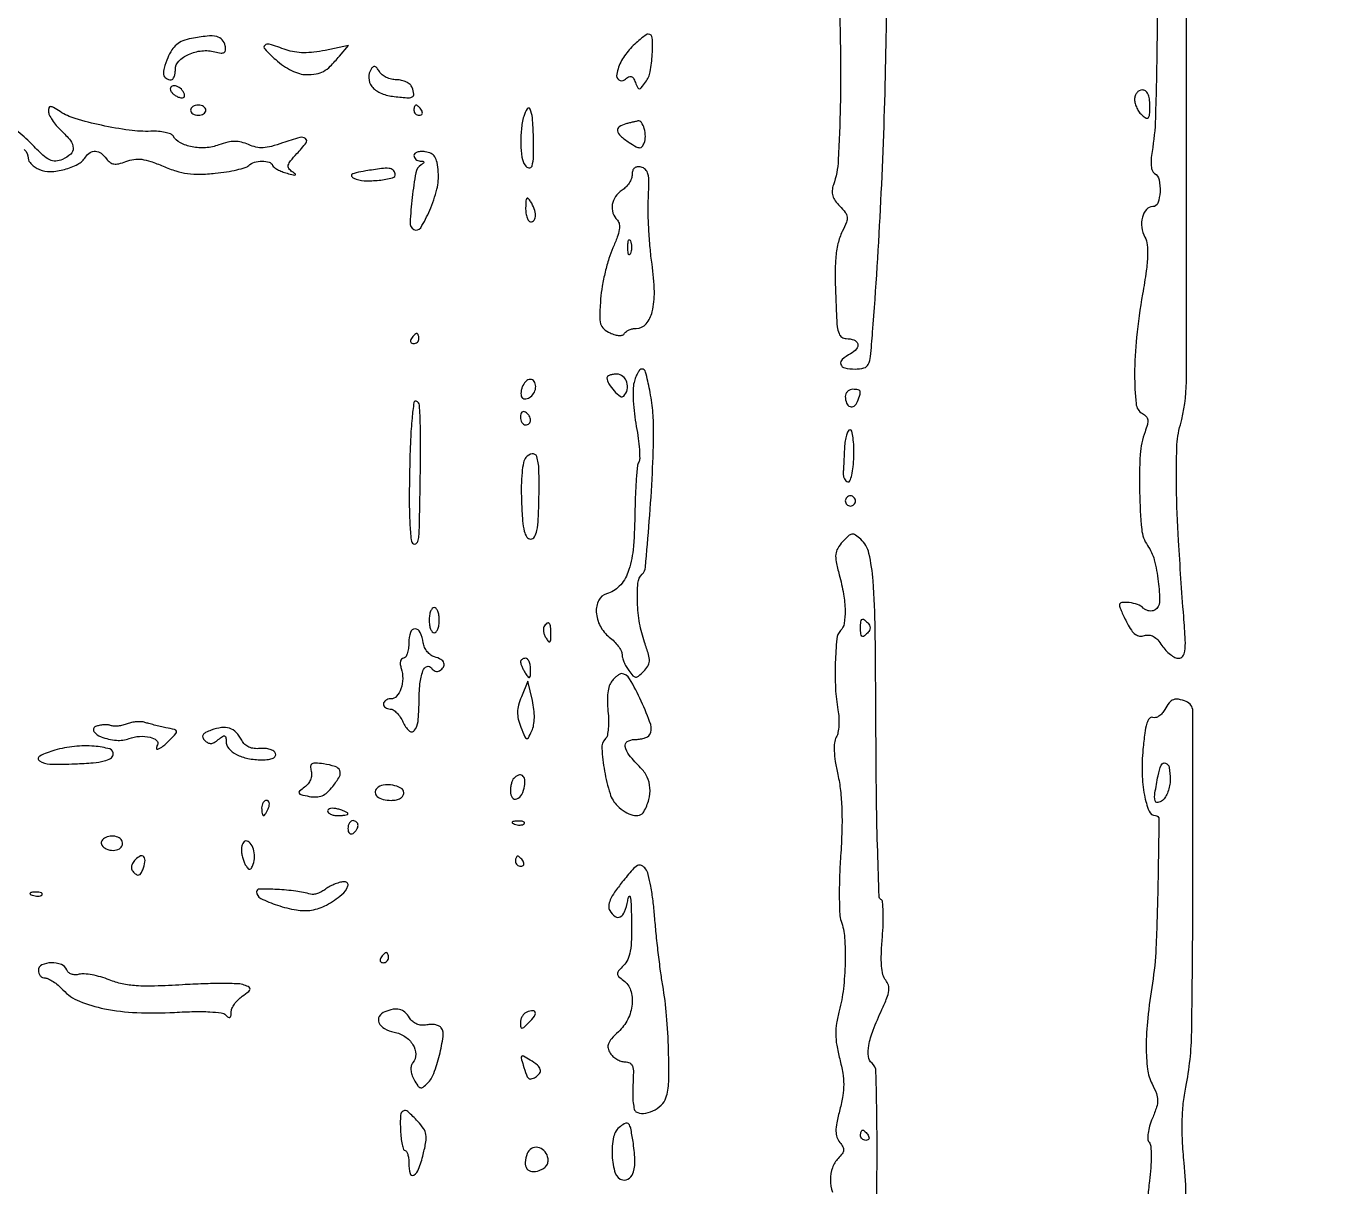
# Model space of a CAD drawing. Extents: x 0 to 5034, y 0 to 2560.
# Drawn here: x 297.5 to 552.5, y 1831 to 2059.6 of the extents above; entities that cross this region are included whole.
import ezdxf

# ---------------------------------------------------------------- set-up
doc = ezdxf.new("R2010")
doc.units = 0

msp = doc.modelspace()

# ---------------------------------------------------------------- linework, layer by layer
for points in [[(1321.157236, 2312.214958, -0.000002), (1342.798547, 2311.977339, -0.000002), (1365, 2311.733402, -0.001584)], [(520.581969, 2072.330907, -0.000855), (520.403767, 2056.124348, -0.004181), (520.094441, 2041.443145, -0.035315), (519.434553, 2034.868112, 0.025625), (519.249771, 2033.327735, 0.044217), (519.275863, 2032.037988, 0.056189), (519.492386, 2031.073635, 0.172712), (519.904383, 2030.559095, -0.204336), (520.811318, 2029.272732, -0.065672), (521.001554, 2026.894547, -0.071501), (520.572767, 2024.713164, -0.318659), (519.567388, 2024, 0.216238), (518.331349, 2023.439223, 0.117019), (517.535719, 2021.933027, 0.093476), (517.400991, 2019.912803, 0.093162), (518.010877, 2017.979677, -0.094728), (518.473946, 2016.495868, -0.038328), (518.552665, 2014.368858, -0.025036), (518.279708, 2011.333588, -0.007592), (517.566276, 2006.765688, 0.016361), (516.388282, 1998.245991, 0.025954), (515.999784, 1990.892028, 0.0246), (516.276126, 1985.176001, 0.245537), (517.545503, 1983.234473, -0.081706), (518.261856, 1982.663135, -0.150379), (518.573884, 1981.993355, -0.100604), (518.51554, 1981.069711, -0.024931), (518.045503, 1979.619683, 0.077247), (517.104132, 1975.184181, 0.019319), (516.983015, 1967.759314, 0.016504), (517.390258, 1960.406088, 0.131419), (518.545164, 1957.238983, -0.088581), (519.865996, 1954.391437, -0.035239), (520.67028, 1950.144471, -0.030286), (520.899721, 1946.063285, -0.258761), (520.036145, 1944.522339, -0.100142), (519.489836, 1944.320469, -0.077676), (518.854388, 1944.320916, -0.075087), (518.229141, 1944.518198, -0.082654), (517.712868, 1944.887132, 0.11358), (516.596939, 1945.585533, 0.053571), (514.931134, 1945.968511, 0.060034), (513.457741, 1945.967062, 0.379228), (513, 1945.45034, 0.096549), (513.067888, 1945.102044, 0.006762), (513.455898, 1944.180533, 0.00938), (513.95753, 1943.089088, 0.00692), (514.551994, 1941.899455, 0.03102), (515.378156, 1940.518923, 0.086604), (516.164297, 1939.71476, 0.125309), (516.990622, 1939.389846, 0.108585), (517.920231, 1939.474682, -0.102731), (518.82753, 1939.568088, -0.102734), (519.696998, 1939.292537, -0.080379), (520.545017, 1938.617832, -0.03959), (521.39129, 1937.525568, 0.041072), (522.144557, 1936.559267, 0.042596), (523.037193, 1935.741886, 0.046408), (523.93032, 1935.177541, 0.118241), (524.67058, 1935, 0.231549), (525.484891, 1935.39847, 0.135883), (525.906771, 1936.423269, 0.04385), (525.976413, 1938.547574, 0.005222), (525.668834, 1943.25, -0.003984), (524.654382, 1958.191209, -0.010637), (524.24282, 1968.861535, -0.013514), (524.317579, 1976.531423, -0.059257), (525.016488, 1981, 0.067816), (526.197367, 1989.496476, 0.000874), (526.247479, 2043.552924, 0.000905), (526.105531, 2097.493906, 0.065233)], [(457.499831, 2071.925065, -0.007014), (458.001227, 2057.15736, -0.009805), (458.005214, 2043.949095, -0.008686), (457.609416, 2033.163094, -0.069768), (456.657419, 2028.301152, 0.06441), (456.423285, 2027.169552, 0.0909), (456.531892, 2026.147997, 0.081775), (457.012235, 2025.154641, 0.042978), (457.897712, 2024.102288, -0.031376), (459.002277, 2022.849659, -0.14049), (459.362213, 2021.95054, -0.120997), (459.21847, 2020.924538, -0.020683), (458.406519, 2019.113067, 0.059019), (457.548029, 2016.722995, 0.038939), (457.11384, 2013.832491, 0.023267), (457.011042, 2009.676979, 0.005519), (457.238539, 2002.75, 0.015012), (457.418044, 2000.325031, 0.070441), (457.755755, 1998.971779, 0.145186), (458.319387, 1998.26554, 0.153405), (459.164506, 1998, -0.08534), (460.706564, 1997.734871, -0.241716), (461.433476, 1996.963798, -0.254546), (461.212196, 1995.959715, -0.091247), (460.028008, 1995.01499, 0.05437), (458.397869, 1993.899679, 0.295191), (458.107953, 1992.921208, 0.277392), (458.885523, 1992.206073, 0.050648), (460.91468, 1992, 0.062101), (462.675658, 1992.219563, 0.222677), (463.530049, 1992.91941, 0.087206), (463.966254, 1994.481371, 0.005507), (464.383821, 1999.25, 0.006817), (466.00747, 2025.113255, 0.006598), (466.946845, 2051.292995, 0.002066), (467.401575, 2075.821061, 0.176151)], [(297.192301, 2035.262413, -0.221703), (298, 2033.53037, 0.142355), (298.156948, 2032.990282, 0.054972), (298.649385, 2032.375633, 0.048653), (299.364864, 2031.787187, 0.042864), (300.210673, 2031.319199, 0.115154), (302.370591, 2030.902905, 0.055665), (305.170373, 2031.326374, 0.055955), (307.770025, 2032.34403, 0.129909), (309.29969, 2033.75, -0.104718), (310.199142, 2034.663202, -0.166301), (311.250791, 2034.937029, -0.144313), (312.361272, 2034.517126, -0.072946), (313.419482, 2033.441002, 0.0716), (314.122969, 2032.721763, 0.129885), (314.877351, 2032.407084, 0.096823), (315.844211, 2032.461458, 0.028532), (317.266389, 2032.911181, -0.055706), (318.839308, 2033.316208, -0.067416), (320.362061, 2033.325498, -0.051012), (322.140591, 2032.908196, -0.018142), (324.579139, 2031.966077, 0.026527), (327.122987, 2031.031971, 0.041142), (329.405801, 2030.529542, 0.038817), (331.834394, 2030.391433, 0.020631), (334.842475, 2030.578307, 0.013214), (337.078421, 2030.870008, 0.016918), (339.117164, 2031.262072, 0.01488), (340.777815, 2031.692443, 0.121774), (341.45, 2032.082408, -0.119019), (342.56548, 2032.737672, -0.071031), (344.094665, 2032.972503, -0.077487), (345.482842, 2032.771053, -0.230267), (346.166667, 2032.132185, 0.142517), (346.455596, 2031.752003, 0.033269), (347.136458, 2031.314343, 0.03168), (348.018526, 2030.897524, 0.026495), (349, 2030.566678, 0.006683), (350.232552, 2030.240394, 0.136686), (350.613892, 2030.250414, 0.596343), (350.646384, 2030.412882, 0.022661), (350.026205, 2030.881823, -0.08855), (349.371926, 2031.527453, -0.220566), (349.253619, 2032.173079, -0.109949), (349.677739, 2033.003964, -0.015802), (350.946815, 2034.443387, 0.025633), (352.756928, 2036.57968, 0.417461), (352.638852, 2037.422086, 0.234762), (351.503261, 2037.628062, 0.014362), (348.127639, 2036.545034, -0.019949), (345.919082, 2035.863558, -0.052692), (344.286215, 2035.609901, -0.06697), (342.878777, 2035.729701, -0.052265), (341.422247, 2036.21738, 0.045379), (340.030632, 2036.704689, 0.063991), (338.727092, 2036.859658, 0.056771), (337.314011, 2036.685112, 0.027671), (335.571221, 2036.161914, -0.068578), (332.963628, 2035.606031, -0.066699), (330.277117, 2035.767702, -0.07366), (327.986341, 2036.578963, -0.133232), (326.543861, 2037.929031, 0.167175), (326.056711, 2038.327776, 0.03638), (324.998592, 2038.634246, 0.034112), (323.659692, 2038.824288, 0.026961), (322.196722, 2038.851928, -0.042476), (317.929303, 2039.064979, -0.019619), (312.451457, 2040.027959, -0.018432), (307.263094, 2041.353376, -0.073399), (304.290113, 2042.72948, 0.011522), (302.990895, 2043.538597, 0.127643), (302.407782, 2043.706298, 0.339008), (302.101264, 2043.48395, 0.072508), (302, 2042.789324, 0.114323), (302.164625, 2042.078731, 0.031982), (302.734375, 2041.081923, 0.030486), (303.543173, 2040.004984, 0.027883), (304.5, 2039, -0.036092), (306.322451, 2037.021851, -0.157503), (306.875852, 2035.551002, -0.225065), (306.376523, 2034.354427, -0.078414), (304.770016, 2033.310582, -0.088726), (303.422302, 2032.976899, -0.133263), (302.241602, 2033.215309, -0.072523), (300.866704, 2034.174205, -0.0129), (298.630393, 2036.384687, 0.037962), (295.648539, 2039.050515, 0.042425)], [(464.798195, 1804.5, 0.001163), (465.203151, 1830.079239, 0.006031), (465.223516, 1844.212313, 0.004261), (465.044021, 1853.587544, 0.215864), (464.259666, 1855.19946, -0.195659), (463.548461, 1856.527596, -0.071972), (463.631878, 1858.693343, -0.046255), (464.484252, 1861.718531, -0.01737), (466.208133, 1865.775295, 0.014807), (467.193056, 1868.060482, 0.062109), (467.567141, 1869.505765, 0.105954), (467.478863, 1870.581135, 0.100258), (466.958487, 1871.55002, -0.115233), (466.423622, 1872.620761, -0.03895), (466.151122, 1874.353866, -0.028681), (466.101353, 1876.752128, -0.011761), (466.297016, 1880.002802, 0.012109), (466.457833, 1882.705894, 0.018142), (466.455294, 1885.070233, 0.013331), (466.332943, 1886.978946, 0.235871), (466.017233, 1887.489349, -0.250751), (465.664412, 1888.097288, -0.000858), (465.376049, 1896.895419, -0.004258), (465.149715, 1906.938099, -0.002622), (465.045968, 1918.761272, 0.00185), (464.888179, 1940.581688, 0.01615), (464.469606, 1950.25857, 0.036074), (463.663549, 1955.678378, 0.155094), (462.041858, 1958.462119, 0.035054), (460.99776, 1959.281664, 0.185592), (460.302308, 1959.443324, 0.153402), (459.599967, 1959.110063, 0.021944), (458.466867, 1957.963388, 0.048825), (457.50324, 1956.663696, 0.110249), (457.1189, 1955.507044, 0.07592), (457.193179, 1954.033103, 0.014861), (457.804553, 1951.440941, -0.022498), (458.634161, 1947.66644, -0.037082), (458.951148, 1944.416699, -0.044569), (458.783892, 1941.885165, -0.157746), (458.058547, 1940.45, 0.174787), (457.318621, 1938.856865, 0.013869), (457.030328, 1934.135654, 0.019825), (457.062697, 1929.073741, 0.033014), (457.539253, 1924.838288, -0.030347), (457.719632, 1923.308578, -0.028773), (457.71833, 1921.740611, -0.030007), (457.553626, 1920.355538, -0.083153), (457.223551, 1919.43498, 0.099034), (456.867673, 1918.334542, 0.038857), (456.807318, 1916.733598, 0.030447), (457.016194, 1914.669859, 0.015278), (457.517197, 1912.096691, -0.028167), (458.045498, 1908.953702, -0.018913), (458.309008, 1905.319979, -0.01601), (458.319879, 1901.061437, -0.009552), (458.073869, 1896, 0.008492), (457.861307, 1891.809965, 0.010519), (457.81183, 1887.904314, 0.008999), (457.89791, 1884.640468, 0.074038), (458.181123, 1883.1849, -0.068536), (458.847269, 1879.95056, -0.021943), (458.957348, 1875.033439, -0.022475), (458.612241, 1869.846776, -0.037507), (457.801968, 1865.549397, 0.025059), (457.270085, 1863.068995, 0.042736), (457.109891, 1860.957099, 0.040423), (457.308474, 1858.769138, 0.019897), (457.89438, 1856.035046, -0.020216), (458.49147, 1853.240063, -0.041915), (458.683539, 1851.018898, -0.042335), (458.501756, 1848.810883, -0.021035), (457.919078, 1846.061318, 0.012712), (457.317322, 1843.437807, 0.050321), (457.15315, 1841.793142, 0.083071), (457.352796, 1840.607542, 0.090278), (457.925973, 1839.589197, -0.049134), (458.509308, 1838.726458, -0.151198), (458.645154, 1838.043064, -0.135083), (458.376113, 1837.3544, -0.036121), (457.599307, 1836.45645, 0.114331), (456.449402, 1834.61302, 0.08458), (456.062171, 1832.233102, 0.082515), (456.484537, 1829.803493, 0.100028)], [(524.94203, 1406.5, -0.000002), (524.957967, 1420.439069, -0.000002), (524.972858, 1433.372917, -0.000002), (524.985445, 1444.229163, -0.000017)], [(526.132113, 1828.605415, 0.021874), (525.755233, 1835.564233, -0.011866), (525.42822, 1839.968313, -0.018088), (525.373735, 1843.801216, -0.020326), (525.590143, 1847.253458, -0.023747), (526.083253, 1850.5, 0.045972), (527.245066, 1861.384024, 0.003336), (527.480613, 1891.618168, 0.000824), (527.463132, 1924.609479, 0.309945), (526.168213, 1926.488963, 0.042948), (524.666531, 1926.921676, 0.138616), (523.640992, 1926.838666, 0.138686), (522.81097, 1926.23112, 0.043009), (521.958492, 1924.922441, -0.055438), (521.437584, 1924.164551, -0.068737), (520.795035, 1923.600291, -0.082555), (520.134734, 1923.306512, -0.156328), (519.559146, 1923.33893, 0.331303), (518.926537, 1923.161507, 0.090624), (518.420732, 1922.182212, 0.040961), (518.004972, 1920.270356, 0.009895), (517.641275, 1917.050115, 0.029415), (517.479144, 1912.263889, 0.040914), (517.93577, 1908.00194, 0.047223), (518.845134, 1904.873605, 0.307565), (520.130985, 1904, -0.418276), (520.797425, 1903.324266, -0.001296), (520.578674, 1890.020965, -0.006027), (520.200982, 1877.87602, -0.029035), (519.502763, 1871, 0.013547), (518.581422, 1864.069221, 0.025462), (518.275752, 1858.430494, 0.031311), (518.536807, 1854.037654, 0.089057), (519.438276, 1851.119362, -0.026938), (520.280064, 1849.25138, -0.089895), (520.533329, 1847.936, -0.081875), (520.32023, 1846.549292, -0.019981), (519.511837, 1844.374086, 0.025515), (518.952409, 1842.81623, 0.0397), (518.648989, 1841.422645, 0.047544), (518.60402, 1840.299226, 0.15479), (518.864773, 1839.610973, -0.148945), (519.170931, 1838.829927, -0.017462), (519.25218, 1836.938986, -0.01942), (519.180175, 1834.603013, -0.01388), (518.925816, 1832, 0.009669), (518.564516, 1828.598729, 0.042237)]]:
    msp.add_lwpolyline(points, format="xyb")
for points in [[(416.687091, 2055.195281, 0.06656), (414.918216, 2052.774613, 0.076969), (413.954405, 2050.088464, 0.287116), (414.388767, 2048.962994, 0.347002), (415.488167, 2048.990179, -0.037437), (416.292823, 2049.562067, -0.19706), (416.817551, 2049.643474, -0.204552), (417.236107, 2049.332649, -0.040546), (417.648993, 2048.472325, 0.020364), (418.095158, 2047.437677, 0.298943), (418.418963, 2047.24271, 0.21672), (418.805906, 2047.437243, 0.011687), (419.660827, 2048.550831, 0.111472), (420.549798, 2050.599854, 0.032932), (420.966933, 2054.016827, 0.028336), (420.96362, 2057.267014, 0.39742), (420.187091, 2058, 0.153934), (419.730763, 2057.856101, 0.016157), (418.823641, 2057.176114, 0.018805), (417.775564, 2056.269471, 0.014011)], [(330.159076, 2057.128412, 0.044204), (328.484892, 2056.657357, 0.080204), (327.25554, 2055.949081, 0.079772), (326.307299, 2054.887011, 0.043311), (325.492395, 2053.333348, 0.027688), (324.777602, 2051.319891, 0.110479), (324.692151, 2050.021189, 0.216882), (325.175265, 2049.286228, 0.141466), (326.166667, 2049, 0.221944), (326.485639, 2049.148924, 0.076835), (326.755208, 2049.594771, 0.058429), (326.939016, 2050.249441, 0.039268), (327, 2051.024751, -0.196852), (327.675265, 2052.67345, -0.093289), (329.594336, 2054.007003, -0.079863), (332.190949, 2054.702945, -0.087316), (334.791871, 2054.516101, 0.026236), (336.011581, 2054.277167, 0.168872), (336.618874, 2054.396233, 0.253654), (336.881075, 2054.827978, 0.059871), (336.81942, 2055.699159, 0.137103), (336.230353, 2056.879911, 0.157315), (335.142575, 2057.507735, 0.081194), (333.289339, 2057.599271, 0.018313)], [(346.765777, 2052.970687, 0.032808), (348.284201, 2051.761458, 0.03733), (349.885935, 2050.818007, 0.041007), (351.429403, 2050.209189, 0.074976), (352.765777, 2050.015313, 0.037374), (354.770046, 2050.176628, 0.088008), (356.184199, 2050.661941, 0.072007), (357.510212, 2051.66981, 0.019077), (359.306107, 2053.640738), (361.112214, 2055.781476), (356.526136, 2054.803361, -0.022777), (354.289324, 2054.431855, -0.033317), (352.296581, 2054.32728, -0.037195), (350.491529, 2054.487511, -0.043161), (348.820806, 2054.912623, 0.010409), (345.495697, 2055.994678, 0.268943), (344.609321, 2055.785587, 0.418632), (344.594452, 2055.069297, 0.015128)], [(365.573835, 2051.119468, 0.147108), (365.103369, 2049.361238, 0.159854), (365.705178, 2047.700688, 0.123517), (367.35848, 2046.41679, 0.072729), (369.78392, 2045.747367, 0.009426), (372.613032, 2045.448518, 0.126228), (373.63487, 2045.61839, 0.329415), (373.965799, 2046.198392, 0.062196), (373.654923, 2047.456872, 0.120509), (373.245431, 2048.047445, 0.064942), (372.507717, 2048.546706, 0.058806), (371.574174, 2048.885133, 0.05764), (370.581075, 2049, -0.059267), (369.564204, 2049.120959, -0.052717), (368.560681, 2049.478347, -0.055814), (367.718851, 2050.004935, -0.097836), (367.188073, 2050.628416, 0.038417), (366.734819, 2051.309774, 0.154127), (366.327048, 2051.589436, 0.237924), (365.944282, 2051.523001, 0.094834)], [(326, 2047.190322, 0.13514), (326.115141, 2046.772094, 0.062067), (326.465171, 2046.322276, 0.054888), (326.977839, 2045.911187, 0.049992), (327.58356, 2045.606309, 0.045328), (328.219753, 2045.426249, 0.161356), (328.633872, 2045.482386, 0.257062), (328.818151, 2045.74444, 0.108271), (328.77106, 2046.18682, 0.120025), (328.180521, 2047.127369, 0.106345), (327.198675, 2047.742032, 0.180578), (326.373328, 2047.733894, 0.310331)], [(516, 2045.122445, 0.067559), (516.109963, 2044.312334, 0.044533), (516.440625, 2043.430735, 0.044279), (516.925824, 2042.614539, 0.063393), (517.5, 2042, 0.049622), (518.306087, 2041.456113, 0.362514), (518.729574, 2041.54247, 0.15744), (518.957131, 2042.143813, 0.012361), (519, 2043.877555, 0.031255), (518.912972, 2045.268426, 0.080891), (518.629902, 2046.229593, 0.127596), (518.154591, 2046.792005, 0.155054), (517.5, 2047, 0.124374), (516.92793, 2046.855463, 0.100781), (516.440625, 2046.448468, 0.090529), (516.113153, 2045.83968, 0.078397)], [(330, 2043, 0.148195), (330.115568, 2042.618646, 0.098894), (330.440625, 2042.29375, 0.082425), (330.926543, 2042.074694, 0.064853), (331.5, 2042, 0.064853), (332.073457, 2042.074694, 0.082425), (332.559375, 2042.29375, 0.098894), (332.884432, 2042.618646, 0.148195), (333, 2043, 0.148195), (332.884432, 2043.381354, 0.098894), (332.559375, 2043.70625, 0.082425), (332.073457, 2043.925306, 0.064853), (331.5, 2044, 0.064853), (330.926543, 2043.925306, 0.082425), (330.440625, 2043.70625, 0.098894), (330.115568, 2043.381354, 0.148195)], [(374, 2043, 0.105053), (374.081062, 2042.618444, 0.099167), (374.311086, 2042.29375, 0.09642), (374.654762, 2042.076123, 0.093332), (375.059017, 2042, 0.108972), (375.413961, 2042.078288, 0.182303), (375.6254, 2042.29375, 0.161196), (375.656512, 2042.6179, 0.082592), (375.5, 2043, 0.029505), (375.231006, 2043.382774, 0.035638), (374.933975, 2043.70625, 0.038439), (374.65171, 2043.934461, 0.151918), (374.440983, 2044, 0.210953), (374.272352, 2043.92554, 0.081139), (374.129539, 2043.70625, 0.061769), (374.032345, 2043.382849, 0.042167)], [(395.640658, 2041.789663, 0.040441), (395.166396, 2039.196564, 0.031493), (395.060087, 2036.331693, 0.031566), (395.291071, 2033.742824, 0.103539), (395.890313, 2032.143237, 0.209043), (396.665828, 2031.619635, 0.383183), (397.269018, 2031.989568, 0.068025), (397.57174, 2033.953097, 0.01177), (397.54758, 2037.721088, 0.01244), (397.340695, 2041.490547, 0.089887), (396.877152, 2043.240095, 0.59286), (396.290843, 2043.276609, 0.075381)], [(415.75, 2040.310674, 0.081237), (414.447312, 2039.732475, 0.300803), (414.108976, 2038.946655, 0.173065), (414.681732, 2037.947612, 0.031876), (416.407438, 2036.652606, 0.015159), (417.781702, 2035.81056, 0.120753), (418.49183, 2035.607078, 0.239774), (418.97274, 2035.828764, 0.07559), (419.376053, 2036.537596, 0.09766), (419.60407, 2037.852477, 0.063443), (419.373303, 2039.382335, 0.073158), (418.833915, 2040.582159, 0.304068), (418.143011, 2040.883999, 0.011658), (417.78726, 2040.811218, 0.002509), (417.174822, 2040.667734, 0.002618), (416.467144, 2040.494263, 0.002497)], [(374, 2034.069551, 0.115677), (374.095949, 2033.660374, 0.099159), (374.367188, 2033.309682, 0.092076), (374.772627, 2033.071499, 0.084015), (375.25, 2032.984687, -0.033101), (375.778693, 2032.943138, -0.316749), (375.93406, 2032.796028, -0.273975), (375.858066, 2032.578178, -0.02773), (375.401398, 2032.234687, 0.203034), (374.383665, 2030.683771, 0.016797), (373.663835, 2025.806052, 0.015117), (373.254828, 2020.871373, 0.273984), (373.95998, 2019.524734, 0.413508), (375.33067, 2019.846567, 0.037693), (377.121487, 2023.281085, 0.039473), (378.52706, 2027.433622, 0.082811), (378.806176, 2030.820275, 0.025567), (378.550294, 2032.716437, 0.096159), (378.110628, 2033.826916, 0.13831), (377.385165, 2034.472501, 0.077969), (376.25, 2034.819551, 0.045002), (375.388435, 2034.863646, 0.070854), (374.660937, 2034.731053, 0.099259), (374.174105, 2034.452557, 0.216622)], [(364.5, 2031.032522, 0.011221), (362.630478, 2030.676717, 0.083761), (361.793548, 2030.344723, 0.422559), (361.712582, 2029.993262, 0.143697), (362.154804, 2029.611483, 0.095819), (364.217392, 2029.116163, 0.0375), (367.156279, 2029.205344, 0.034081), (369.801607, 2029.668792, 0.395598), (370.325, 2030.475, 0.17236), (369.913583, 2031.195287, 0.154985), (369.12029, 2031.533442, 0.057542), (367.619042, 2031.504111, 0.007784)], [(417, 2030.313871, -0.091448), (416.853706, 2029.520683, -0.052767), (416.4125, 2028.652572, -0.050353), (415.765035, 2027.845777, -0.058982), (415, 2027.232073, 0.102989), (413.717738, 2026.004772, 0.112375), (413.081813, 2024.40441, 0.11707), (413.213139, 2022.738291, 0.118972), (414.079766, 2021.320234, -0.159916), (414.460574, 2020.567304, -0.077989), (414.455611, 2019.47862, -0.04876), (414.057788, 2017.96897, -0.016649), (413.199017, 2015.870234, 0.030636), (412.415021, 2013.790152, 0.016008), (411.683741, 2011.118497, 0.015862), (411.106531, 2008.320467, 0.023358), (410.793698, 2005.831032, 0.010314), (410.60025, 2002.480686, 0.076473), (410.78402, 2000.898077, 0.146969), (411.397341, 1999.92003, 0.072959), (412.638736, 1999.118741, 0.033227), (413.646133, 1998.738291, 0.066745), (414.483548, 1998.601967, 0.095474), (415.116798, 1998.705647, 0.167686), (415.523306, 1999.03771, -0.102958), (415.873519, 1999.40709, -0.05141), (416.440059, 1999.719619, -0.047955), (417.118074, 1999.933477, -0.051318), (417.809017, 2000.007802, 0.21898), (419.734247, 2000.904229, 0.116256), (420.956102, 2003.295376, 0.067851), (421.372679, 2007.231835, 0.027041), (420.915623, 2012.651662, -0.012136), (420.544792, 2015.892456, -0.008651), (420.280662, 2019.536346, -0.008741), (420.149615, 2023.022112, -0.018394), (420.194813, 2025.730197, 0.010326), (420.296673, 2028.832487, 0.061641), (420.117786, 2030.438127, 0.139064), (419.623876, 2031.320222, 0.146693), (418.75, 2031.789371, 0.0754), (417.988818, 2031.82813, 0.151355), (417.439974, 2031.596038, 0.147889), (417.110478, 2031.089421, 0.070868)], [(396.015313, 2023.75, 0.03458), (396.082357, 2022.696678, 0.052836), (396.298248, 2021.807812, 0.069028), (396.617555, 2021.19699, 0.242407), (397, 2021, 0.251537), (397.676305, 2021.363212, 0.147327), (397.948307, 2022.2663, 0.089354), (397.711128, 2023.582896, 0.05437), (397, 2025, 0.043106), (396.512621, 2025.628119, 0.461139), (396.228862, 2025.616929, 0.155556), (396.054211, 2025.150937, 0.011096)], [(416.662281, 2014.75, -0.174857), (416.474999, 2014.540618, -0.447206), (416.306058, 2014.601562, -0.078554), (416.189089, 2015.10856, -0.017491), (416.157895, 2016, -0.017491), (416.189089, 2016.89144, -0.078554), (416.306058, 2017.398438, -0.447206), (416.474999, 2017.459382, -0.174857), (416.662281, 2017.25, -0.057986), (416.818615, 2016.679992, -0.037979), (416.87034, 2016, -0.037979), (416.818615, 2015.320008, -0.057986)], [(373.5, 1998, 0.082592), (373.343488, 1997.6179, 0.161196), (373.3746, 1997.29375, 0.182303), (373.586039, 1997.078288, 0.108972), (373.940983, 1997, 0.093332), (374.345238, 1997.076123, 0.09642), (374.688914, 1997.29375, 0.099167), (374.918938, 1997.618444, 0.105053), (375, 1998, 0.042167), (374.967655, 1998.382849, 0.061769), (374.870461, 1998.70625, 0.081139), (374.727648, 1998.92554, 0.210953), (374.559017, 1999, 0.151918), (374.34829, 1998.934461, 0.038439), (374.066025, 1998.70625, 0.035638), (373.768994, 1998.382774, 0.029505)], [(417.371529, 1989.344154, 0.05799), (417.186453, 1987.929116, 0.016489), (417.228152, 1985.708007, 0.016372), (417.441863, 1983.184535, 0.016662), (417.819477, 1980.695267, -0.012557), (418.199181, 1978.323664, -0.016798), (418.416824, 1976.155605, -0.014014), (418.485607, 1974.366753, -0.141937), (418.287926, 1973.656856, 0.115513), (418.026969, 1972.878705, 0.005471), (417.797828, 1970.111564, 0.008748), (417.617828, 1966.792631, 0.006161), (417.526762, 1963.055743, -0.020525), (417.170434, 1956.350022, -0.063583), (416.178201, 1951.936243, -0.103727), (414.470958, 1949.181643, -0.139257), (411.95343, 1947.698073, 0.21683), (410.403944, 1946.437801, 0.132006), (409.930345, 1944.082425, 0.104855), (410.694905, 1941.351914, 0.105974), (412.5, 1939.17866, -0.031948), (413.456749, 1938.321776, -0.034988), (414.265625, 1937.374178, -0.037458), (414.831728, 1936.474739, -0.122323), (415, 1935.797209, 0.068351), (415.091953, 1935.127706, 0.028951), (415.387067, 1934.268556, 0.027977), (415.813317, 1933.374065, 0.032696), (416.317674, 1932.580232, 0.025441), (417.143375, 1931.563833, 0.197435), (417.683364, 1931.304436, 0.189801), (418.262224, 1931.494448, 0.023276), (419.266255, 1932.409113, 0.058765), (420.101388, 1933.467568, 0.130442), (420.39412, 1934.444286, 0.079844), (420.228298, 1935.736985, 0.013065), (419.448581, 1938.145736, -0.042789), (418.477844, 1941.890244, -0.033205), (418.050016, 1946.080522, -0.030916), (418.148599, 1949.80675, -0.17607), (418.973538, 1951.573538, 0.175763), (419.614689, 1952.944576, 0.002548), (420.383675, 1962.038845, 0.007598), (420.987434, 1971.450245, 0.010174), (421.231341, 1980, 0.027563), (421.051876, 1983.820417, 0.022716), (420.45231, 1987.856384, 0.014557), (419.650629, 1991.407841, 0.342434), (418.887383, 1992, 0.221054), (418.516047, 1991.827395, 0.045514), (418.091773, 1991.219845, 0.039952), (417.688847, 1990.361261, 0.028261)], [(395.345077, 1988.456872, 0.040437), (395.159636, 1987.825266, 0.047038), (395.090489, 1987.203417, 0.053261), (395.137634, 1986.679172, 0.148397), (395.30993, 1986.356736, 0.242984), (396.067091, 1986.115307, 0.130219), (396.983357, 1986.532249, 0.102648), (397.733481, 1987.459491, 0.119467), (398, 1988.559017, 0.145562), (397.698605, 1989.572362, 0.263631), (396.952801, 1989.957869, 0.194771), (396.03364, 1989.543885, 0.099447)], [(412.031803, 1990.25, 0.130907), (412.395617, 1989.085089, 0.046522), (413.468712, 1987.691007, 0.04749), (414.662374, 1986.629446, 0.36996), (415.348877, 1986.68221, 0.144621), (416.024706, 1987.924771, 0.129134), (415.957069, 1989.39578, 0.14041), (415.192754, 1990.557832, 0.179391), (414, 1991, 0.035742), (413.236249, 1990.945334, 0.055348), (412.596842, 1990.779687, 0.073912), (412.165178, 1990.537309, 0.243125)], [(459, 1986.559017, 0.095101), (459.243998, 1985.287782, 0.204328), (459.934171, 1984.593416, 0.270599), (460.752807, 1984.71147, 0.13395), (461.395215, 1985.587531, 0.013508), (461.911644, 1987.050278, 0.168495), (461.899202, 1987.62956, 0.274229), (461.534023, 1987.924969, 0.036233), (460.5, 1988, 0.095012), (459.927451, 1987.890211, 0.096907), (459.440625, 1987.576711, 0.098834), (459.114729, 1987.108867, 0.103216)], [(373.15008, 1972.112633, 0.005259), (373.085769, 1966.006126, 0.013352), (373.204108, 1961.573194, 0.010412), (373.445937, 1958.32071, 0.234719), (373.928664, 1957.544088, 0.305404), (374.379237, 1957.561778, 0.148352), (374.74135, 1958.043906, 0.062625), (374.980366, 1959.090408, 0.019876), (375.076051, 1960.690983, 0.001413), (375.307071, 1974.169776, 0.009629), (375.274181, 1980.821787, 0.010936), (375.087574, 1984.86931, 0.302713), (374.471416, 1985.670094, 0.470327), (373.993717, 1985.37578, 0.010551), (373.632826, 1982.338268, 0.013871), (373.337712, 1978.093618, 0.005156)], [(395, 1982.559017, 0.062283), (395.074545, 1981.962904, 0.080552), (395.29375, 1981.457961, 0.097988), (395.618621, 1981.120018, 0.153634), (396, 1981, 0.092995), (396.381732, 1981.071618, 0.096318), (396.70625, 1981.276414, 0.099231), (396.923444, 1981.581949, 0.105429), (397, 1981.940983, 0.089642), (396.926698, 1982.346558, 0.053229), (396.70625, 1982.7871, 0.051032), (396.382515, 1983.193797, 0.06081), (396, 1983.5, 0.139169), (395.620352, 1983.607943, 0.191142), (395.29375, 1983.478525, 0.138808), (395.073267, 1983.110654, 0.066118)], [(458.833333, 1976.5, -0.000301), (458.763412, 1975.05, -0.000293), (458.691146, 1973.5875, -0.000289), (458.626159, 1972.30263, -0.001096), (458.583333, 1971.5, 0.063967), (458.626195, 1970.907879, 0.070741), (458.818229, 1970.367188, 0.080237), (459.124218, 1969.958473, 0.131511), (459.5, 1969.75, 0.377118), (459.901945, 1969.957357, 0.035759), (460.258695, 1971.103394, 0.03161), (460.53463, 1972.739346, 0.017776), (460.672272, 1974.75, 0.01651), (460.671838, 1976.76265, 0.027173), (460.523021, 1978.457813, 0.025969), (460.274201, 1979.72544, 0.343935), (459.922272, 1980, 0.279097), (459.554933, 1979.777632, 0.04515), (459.221959, 1978.971875, 0.038727), (458.964091, 1977.841124, 0.024809)], [(396.06763, 1974.581489, 0.125328), (395.59462, 1973.585474, 0.023891), (395.300008, 1971.585286, 0.021972), (395.157802, 1968.980096, 0.012711), (395.204323, 1965.8425, 0.008547), (395.41828, 1962.115351, 0.041377), (395.749809, 1960.023029, 0.090056), (396.253118, 1958.894401, 0.247816), (397, 1958.5, 0.262459), (397.753275, 1958.924661, 0.087089), (398.229118, 1960.150127, 0.037857), (398.509691, 1962.458354, 0.00694), (398.644699, 1966.756062, 0.010003), (398.631185, 1972.204227, 0.074047), (398.192408, 1974.755614, 0.370281), (397.303718, 1975.292446, 0.179962)], [(459, 1966, 0.099038), (459.076342, 1965.618362, 0.097945), (459.29375, 1965.29375, 0.097945), (459.618362, 1965.076342, 0.099038), (460, 1965, 0.099038), (460.381638, 1965.076342, 0.097945), (460.70625, 1965.29375, 0.097945), (460.923658, 1965.618362, 0.099038), (461, 1966, 0.099038), (460.923658, 1966.381638, 0.097945), (460.70625, 1966.70625, 0.097945), (460.381638, 1966.923658, 0.099038), (460, 1967, 0.099038), (459.618362, 1966.923658, 0.097945), (459.29375, 1966.70625, 0.097945), (459.076342, 1966.381638, 0.099038)], [(377, 1942.5, 0.038131), (377.073116, 1941.542644, 0.057076), (377.29375, 1940.734375, 0.074992), (377.617064, 1940.182831, 0.226478), (378, 1940, 0.226478), (378.382936, 1940.182831, 0.074992), (378.70625, 1940.734375, 0.057076), (378.926884, 1941.542644, 0.038131), (379, 1942.5, 0.038131), (378.926884, 1943.457356, 0.057076), (378.70625, 1944.265625, 0.074992), (378.382936, 1944.817169, 0.226478), (378, 1945, 0.226478), (377.617064, 1944.817169, 0.074992), (377.29375, 1944.265625, 0.057076), (377.073116, 1943.457356, 0.038131)], [(373, 1938.083333, -0.032874), (372.922261, 1936.902239, -0.050497), (372.686455, 1935.905729, -0.065294), (372.342439, 1935.217735, -0.249153), (371.932612, 1935, 0.20676), (371.566615, 1934.841894, 0.136392), (371.350135, 1934.430242, 0.086344), (371.323992, 1933.789261, 0.043987), (371.5, 1933, -0.08011), (371.797962, 1930.99394, -0.08002), (371.450469, 1928.995076, -0.098043), (370.594064, 1927.524289, -0.215247), (369.432612, 1927, 0.068054), (368.885024, 1926.925123, 0.084602), (368.42083, 1926.70625, 0.099744), (368.110427, 1926.38134, 0.141874), (368, 1926, 0.132956), (368.103229, 1925.618655, 0.100532), (368.393474, 1925.29375, 0.087654), (368.827642, 1925.075153, 0.073022), (369.339485, 1925, -0.147288), (369.9358, 1924.820444, -0.052737), (370.627647, 1924.249061, -0.046675), (371.299114, 1923.421791, -0.040273), (371.843738, 1922.443612, 0.086802), (373.036594, 1920.702623, 0.446755), (374.068643, 1920.747415, 0.147298), (374.817376, 1922.545214, 0.024801), (375.015313, 1926.309017, -0.023677), (375.198707, 1929.952243, -0.061647), (375.77256, 1932.50908, -0.209085), (376.579699, 1933.364869, -0.370602), (377.444098, 1933.090451, 0.081478), (377.779571, 1932.70499, 0.091987), (378.207758, 1932.466282, 0.100691), (378.660661, 1932.409645, 0.119889), (379.069098, 1932.542705, 0.109153), (379.82254, 1933.274786, 0.236517), (379.915004, 1934.055853, 0.178463), (379.317349, 1934.765597, 0.065578), (378.084723, 1935.267594, -0.095164), (377.327364, 1935.629278, -0.064224), (376.633733, 1936.293261, -0.061769), (376.105616, 1937.143953, -0.071848), (375.834723, 1938.055897, 0.068923), (375.238311, 1940.107358, 0.293129), (374.219286, 1940.774933, 0.331711), (373.305164, 1940.107171, 0.074969)], [(399.625, 1941.202254, 0.131214), (399.501528, 1940.79244, 0.054724), (399.546664, 1940.212247, 0.049042), (399.73572, 1939.56691, 0.045296), (400.05067, 1938.952254, 0.02886), (400.524497, 1938.291, 0.422266), (400.782177, 1938.267166, 0.204688), (400.948456, 1938.60267, 0.012382), (400.984687, 1939.75, 0.02377), (400.924616, 1941.224181, 0.167601), (400.63601, 1941.869801, 0.407002), (400.201812, 1941.889462, 0.07248)], [(463.2, 1939.8, -0.051663), (462.601187, 1939.313616, -0.354955), (462.25, 1939.35, -0.180052), (462.04368, 1939.800928, -0.018208), (462, 1941, -0.018208), (462.04368, 1942.199072, -0.180052), (462.25, 1942.65, -0.354955), (462.601187, 1942.686384, -0.051663), (463.2, 1942.2, -0.049631), (463.734592, 1941.547259, -0.147822), (463.9, 1941, -0.147822), (463.734592, 1940.452741, -0.049631)], [(395.015313, 1934.25, 0.077483), (395.083671, 1933.863534, 0.020703), (395.310881, 1933.279688, 0.02047), (395.627829, 1932.629313, 0.019837), (396, 1932, 0.023197), (396.520491, 1931.271114, 0.409657), (396.781653, 1931.237851, 0.220444), (396.949578, 1931.555791, 0.011293), (396.984687, 1932.75, 0.042523), (396.917196, 1933.611405, 0.062416), (396.701752, 1934.339062, 0.082215), (396.381177, 1934.832025, 0.210568), (396, 1935, 0.073605), (395.619044, 1934.943614, 0.089496), (395.298248, 1934.779687, 0.102891), (395.086708, 1934.535958, 0.133323)], [(395.17183, 1927.414835, 0.03256), (394.614572, 1925.775106, 0.061175), (394.419174, 1924.391622, 0.062597), (394.566036, 1923.0233, 0.0357), (395.063496, 1921.433873, 0.00625), (395.846504, 1919.513687, 0.211134), (396.197963, 1919.183006, 0.370005), (396.550791, 1919.319845, 0.014257), (397.226517, 1920.671672, 0.064728), (397.594266, 1921.836742, 0.039611), (397.734455, 1923.273111, 0.035284), (397.648942, 1924.902706, 0.027322), (397.334851, 1926.652634), (396.433976, 1930.461923)], [(412.993302, 1930.491929, 0.099522), (412.49984, 1929.576359, 0.042434), (412.206844, 1928.20925, 0.035866), (412.113982, 1926.510426, 0.023791), (412.240204, 1924.561276, -0.022385), (412.359469, 1922.796501, -0.027742), (412.305556, 1921.151121, -0.028039), (412.110825, 1919.810898, -0.147314), (411.762673, 1919.162673, 0.214735), (411.028157, 1917.225097, 0.028577), (411.555447, 1912.770943, 0.031934), (412.638785, 1908.321284, 0.121272), (414.108802, 1905.891198, 0.058716), (415.594028, 1904.719104, 0.083826), (417.148236, 1904.09194, 0.115136), (418.461064, 1904.108982, 0.207215), (419.302725, 1904.75, 0.061579), (420.285868, 1907.153671, 0.084735), (420.509587, 1909.472357, 0.091877), (419.954443, 1911.592283, 0.086726), (418.669654, 1913.421255, -0.024899), (416.439177, 1915.885669, -0.119163), (415.622672, 1917.581951, -0.313468), (416.041326, 1918.582961, -0.142743), (417.472368, 1919, 0.033854), (418.434849, 1919.065242, 0.038899), (419.33484, 1919.260007, 0.042552), (420.055025, 1919.544266, 0.139963), (420.429007, 1919.885131, 0.226437), (420.651408, 1921.93235, 0.02347), (418.785329, 1926.549583, 0.022783), (416.5031, 1930.97027, 0.254978), (414.872445, 1931.968575, 0.150063), (414.551831, 1931.887436, 0.030072), (414.06158, 1931.547773, 0.029318), (413.518503, 1931.066974, 0.023706)], [(317.5, 1922.068449, -0.036789), (316.642459, 1921.800011, -0.032697), (315.720312, 1921.646979, -0.034178), (314.870372, 1921.620832, -0.080446), (314.25, 1921.745374, 0.072813), (313.645807, 1921.876238, 0.035246), (312.853125, 1921.874227, 0.034015), (312.011817, 1921.754808, 0.041417), (311.25, 1921.525985, 0.486708), (310.963022, 1920.565367, 0.154785), (312.358057, 1919.509134, 0.062251), (315.377985, 1918.844655, 0.111791), (317.882082, 1919.173097, -0.07154), (319.92649, 1919.609355, -0.071921), (322.007107, 1919.450517, -0.118405), (323.31008, 1918.812244, -0.37445), (323.455504, 1917.928004, 0.140585), (323.270067, 1917.268843, 0.528025), (323.56253, 1917.071299, 0.080519), (324.547822, 1917.659588, 0.021614), (325.895833, 1918.895833, 0.011661), (327.088588, 1920.14556, 0.26552), (327.192766, 1920.612102, 0.262411), (326.844, 1920.942379, 0.011432), (325.145833, 1921.325803, -0.006167), (324.0229, 1921.566949, -0.005151), (322.836589, 1921.849939, -0.005202), (321.756777, 1922.131276, -0.014132), (321, 1922.360033, 0.067765), (320.281956, 1922.495511, 0.033582), (319.353125, 1922.480669, 0.032574), (318.375837, 1922.334722, 0.040909)], [(334.080484, 1920.838115, 0.027593), (332.95704, 1920.348554, 0.135036), (332.44762, 1919.88845, 0.243427), (332.402716, 1919.392016, 0.09984), (332.788102, 1918.811898, 0.073041), (333.406375, 1918.351975, 0.138622), (334.007339, 1918.218683, 0.116261), (334.662461, 1918.413258, 0.04316), (335.457618, 1918.964826, -0.018313), (336.304043, 1919.61647, -0.206898), (336.708684, 1919.703326, -0.317088), (336.941451, 1919.458462, -0.036506), (337, 1918.657628, 0.17998), (337.528067, 1917.238132, 0.094791), (339.023464, 1916.054647, 0.072115), (341.283976, 1915.263938, 0.048164), (344.017592, 1915, 0.026221), (345.381393, 1915.071571, 0.081981), (346.264258, 1915.314446, 0.164681), (346.688718, 1915.716653, 0.208721), (346.728442, 1916.25, 0.163831), (346.371287, 1916.708322, 0.068704), (345.65697, 1917.050612, 0.057742), (344.721119, 1917.234779, 0.046637), (343.696257, 1917.220169, -0.052806), (342.498217, 1917.217834, -0.080256), (341.495184, 1917.488674, -0.087695), (340.691217, 1918.037332, -0.076553), (340.078929, 1918.85252, 0.067407), (338.973043, 1920.38206, 0.123246), (337.680539, 1921.201283, 0.115109), (336.090478, 1921.345506, 0.054311)], [(303.25, 1916.876453, 0.043072), (300.282351, 1915.739621, 0.57916), (300.218075, 1914.809089, 0.142797), (302.267366, 1914.161279, 0.015766), (307.239395, 1914.20619, 0.009586), (310.818673, 1914.420249, 0.038834), (312.975241, 1914.760612, 0.072447), (314.237496, 1915.263027, 0.219021), (314.759317, 1916, 0.387449), (314.06323, 1917.124219, 0.050321), (311.032233, 1917.665007, 0.044166), (307.096153, 1917.61671, 0.044829)], [(353.773045, 1912.759876, -0.090572), (353.835269, 1911.93319, -0.071599), (353.614352, 1911.062483, -0.068312), (353.141748, 1910.251877, -0.068901), (352.469395, 1909.601279, 0.018534), (351.446762, 1908.793696, 0.344079), (351.369154, 1908.415733, 0.224263), (351.735444, 1908.125952, 0.0098), (353.372533, 1907.779616, 0.053639), (354.773075, 1907.664925, 0.094203), (355.905138, 1907.910146, 0.086487), (356.931867, 1908.573641, 0.039525), (358.018103, 1909.750144, 0.0379), (359.325337, 1911.699361, 0.232022), (359.394737, 1912.874036, 0.224956), (358.505501, 1913.671889, 0.035768), (356.156695, 1914.19031, 0.019736), (354.611926, 1914.355079, 0.152999), (353.914931, 1914.186837, 0.265762), (353.646854, 1913.708462, 0.061841)], [(523, 1911.063428, -0.047248), (522.88915, 1909.892986, -0.041217), (522.559375, 1908.707149, -0.043345), (522.075267, 1907.679545, -0.088019), (521.5, 1907, -0.132183), (520.543856, 1906.561628, -0.410767), (520.019593, 1906.929973, -0.084854), (520.005185, 1908.443091, -0.009404), (520.621754, 1911.858769, -0.047947), (521.258075, 1913.966362, -0.394924), (522.090176, 1914.347492, -0.280515), (522.812494, 1913.491825, -0.038549)], [(366.693853, 1909.36052, 0.209008), (366.372001, 1908.538799, 0.2139), (366.760441, 1907.755218, 0.11631), (367.915461, 1907.186489, 0.056552), (369.559017, 1907, 0.049343), (370.569783, 1907.099992, 0.088683), (371.343169, 1907.403627, 0.117066), (371.82506, 1907.884257, 0.1393), (372, 1908.5, 0.276062), (371.446541, 1909.426023, 0.083344), (369.829883, 1909.974496, 0.075333), (367.963629, 1909.993893, 0.162768)], [(393.666667, 1911.333333, 0.100042), (393.409953, 1910.946569, 0.033513), (393.195833, 1910.299479, 0.031789), (393.049153, 1909.532651, 0.031371), (393, 1908.75, 0.156542), (393.385609, 1907.548539, 0.341115), (394.258137, 1907.286081, 0.179445), (395.270188, 1908.174423, 0.087522), (395.819551, 1909.828328, 0.070409), (395.826746, 1911.133967, 0.209388), (395.37089, 1911.881025, 0.258143), (394.599946, 1911.962151, 0.096545)], [(344, 1905.5, 0.024748), (344.028469, 1904.925176, 0.039339), (344.115447, 1904.440625, 0.046727), (344.241071, 1904.096084, 0.289661), (344.393011, 1904, 0.222225), (344.579329, 1904.087111, 0.030693), (344.839659, 1904.440625, 0.030395), (345.112506, 1904.925442, 0.02136), (345.361626, 1905.5, 0.055937), (345.511135, 1906.074366, 0.100118), (345.483616, 1906.559375, 0.147206), (345.289193, 1906.877514, 0.184534), (344.968615, 1907, 0.152681), (344.599211, 1906.884506, 0.098158), (344.284531, 1906.559375, 0.08088), (344.07223, 1906.073532, 0.062722)], [(357, 1904.90638, 0.206609), (357.149557, 1904.559898, 0.082769), (357.5875, 1904.266249, 0.063112), (358.234359, 1904.066544, 0.043375), (359, 1904, 0.018041), (359.766644, 1904.027671, 0.029316), (360.4125, 1904.112615, 0.029396), (360.890445, 1904.233718, 0.326917), (361, 1904.383369, 0.269386), (360.897136, 1904.560437, 0.023188), (360.4125, 1904.807757, 0.025621), (359.766387, 1905.061542, 0.016817), (359, 1905.289749, 0.040966), (358.233678, 1905.424365, 0.070464), (357.5875, 1905.392877, 0.106581), (357.157535, 1905.210205, 0.24384)], [(361, 1901.440983, 0.066118), (361.073267, 1900.889346, 0.138808), (361.29375, 1900.521475, 0.191142), (361.620352, 1900.392057, 0.139169), (362, 1900.5, 0.06081), (362.382515, 1900.806203, 0.051032), (362.70625, 1901.2129, 0.053229), (362.926698, 1901.653442, 0.089642), (363, 1902.059017, 0.105429), (362.923444, 1902.418051, 0.099231), (362.70625, 1902.723586, 0.096318), (362.381732, 1902.928382, 0.092995), (362, 1903, 0.153634), (361.618621, 1902.879982, 0.097988), (361.29375, 1902.542039, 0.080552), (361.074545, 1902.037096, 0.062283)], [(393.8125, 1902.316886, 0.051402), (394.359369, 1902.160852, 0.05415), (394.916927, 1902.123424, 0.060344), (395.402231, 1902.202593, 0.126455), (395.729167, 1902.395833, 0.296942), (395.77538, 1902.614691, 0.208169), (395.592839, 1902.799335, 0.077125), (395.112848, 1902.910055, 0.028489), (394.416667, 1902.921053, 0.018894), (393.670344, 1902.862007, 0.168741), (393.37858, 1902.720685, 0.470617), (393.395823, 1902.538436, 0.054073)], [(312.495635, 1898.992937, 0.297796), (312.516867, 1898.153619, 0.139875), (313.392312, 1897.433007, 0.101471), (314.764834, 1897.142627, 0.140875), (315.968425, 1897.480485, 0.086192), (316.331173, 1897.802209, 0.093967), (316.551012, 1898.218446, 0.100284), (316.595054, 1898.663497, 0.113563), (316.457295, 1899.069098, 0.156901), (315.666002, 1899.743695, 0.10385), (314.483348, 1899.968366, 0.102435), (313.296528, 1899.698754, 0.148498)], [(340.015313, 1897.25, 0.039449), (340.08272, 1896.482532, 0.026444), (340.2745, 1895.622245, 0.026667), (340.550865, 1894.803494, 0.046563), (340.876149, 1894.166154, 0.034191), (341.342289, 1893.531281, 0.265879), (341.674583, 1893.410219, 0.234956), (341.97747, 1893.631939, 0.027745), (342.329452, 1894.416154, 0.091733), (342.596901, 1895.857617, 0.076191), (342.361013, 1897.401779, 0.089919), (341.739575, 1898.586665, 0.231089), (340.893011, 1899, 0.188807), (340.553253, 1898.86696, 0.090112), (340.26682, 1898.485938, 0.069475), (340.075303, 1897.919708, 0.049083)], [(319.133021, 1895.318458, 0.044631), (318.556646, 1894.568099, 0.114536), (318.331247, 1893.926263, 0.141191), (318.433097, 1893.336044, 0.083692), (318.850238, 1892.749762, 0.066525), (319.388308, 1892.338554, 0.210706), (319.829038, 1892.292394, 0.178529), (320.210701, 1892.591254, 0.046718), (320.561547, 1893.299793, 0.049249), (321.001178, 1894.900814, 0.198918), (320.781635, 1895.868314, 0.366509), (320.108002, 1896.041999, 0.094357)], [(394, 1895, 0.105053), (394.081062, 1894.618444, 0.099167), (394.311086, 1894.29375, 0.09642), (394.654762, 1894.076123, 0.093332), (395.059017, 1894, 0.108972), (395.413961, 1894.078288, 0.182303), (395.6254, 1894.29375, 0.161196), (395.656512, 1894.6179, 0.082592), (395.5, 1895, 0.029505), (395.231006, 1895.382774, 0.035638), (394.933975, 1895.70625, 0.038439), (394.65171, 1895.934461, 0.151918), (394.440983, 1896, 0.210953), (394.272352, 1895.92554, 0.081139), (394.129539, 1895.70625, 0.061769), (394.032345, 1895.382849, 0.042167)], [(415.059737, 1890.92471, 0.017015), (413.541647, 1888.898137, 0.049151), (412.685288, 1887.369575, 0.078692), (412.3777, 1886.191473, 0.16679), (412.592081, 1885.284909, 0.091244), (413.662394, 1884.123804, 0.294043), (414.662125, 1884.051585, 0.181303), (415.519713, 1885.044828, 0.041951), (416.118359, 1887.210648, -0.067465), (416.393153, 1888.038351, -0.719896), (416.620851, 1888.008029, -0.03885), (416.780669, 1886.597739, -0.004211), (416.868359, 1883.321429, -0.011092), (416.854339, 1879.676337, -0.037072), (416.61544, 1877.29864, -0.058273), (416.123029, 1875.652524, -0.094863), (415.306584, 1874.449442, 0.018672), (414.323549, 1873.39011, 0.179573), (414.113169, 1872.823222, 0.211067), (414.341583, 1872.306234, 0.026849), (415.306584, 1871.51777, -0.158517), (416.700891, 1869.585242, -0.102991), (416.99289, 1866.823258, -0.0907), (416.138713, 1863.86208, -0.090659), (414.291587, 1861.39443, 0.022402), (412.950317, 1860.034773, 0.090799), (412.342021, 1859.048586, 0.143635), (412.265249, 1858.160912, 0.091541), (412.653992, 1857.192179, 0.068677), (413.200907, 1856.544609, 0.051841), (413.954874, 1855.996338, 0.05261), (414.790351, 1855.623213, 0.078547), (415.578823, 1855.497483, -0.118816), (416.519702, 1855.269346, -0.195168), (417.046786, 1854.65724, -0.084697), (417.242221, 1853.418034, -0.012213), (417.147151, 1850.849309, 0.01859), (417.103026, 1849.029531, 0.025972), (417.208505, 1847.405697, 0.024496), (417.423342, 1846.121684, 0.20335), (417.757192, 1845.650064, 0.16422), (419.221198, 1845.310303, 0.083549), (421.06621, 1845.809436, 0.080021), (422.724303, 1846.921114, 0.125374), (423.647366, 1848.357971, 0.075263), (424.193868, 1851.516326, 0.012191), (424.173324, 1857.766873, 0.01426), (423.790693, 1864.56982, 0.021059), (423.034593, 1870.5, -0.008732), (422.600562, 1873.343619, -0.004247), (422.140628, 1876.988979, -0.004211), (421.725997, 1880.792201, -0.006065), (421.428316, 1884.164609, 0.012843), (421.116827, 1887.21999, 0.015603), (420.66263, 1890.061831, 0.014226), (420.142754, 1892.407159, 0.096494), (419.640338, 1893.47719, 0.116034), (418.848486, 1894.155595, 0.251547), (418.070996, 1894.143533, 0.08757), (417.05223, 1893.3145, 0.00902)], [(356.652801, 1889.53688, -0.038182), (355.860833, 1889.026965, -0.039549), (355.009581, 1888.650222, -0.042751), (354.224378, 1888.447921, -0.115152), (353.652801, 1888.483741, 0.040159), (350.752081, 1889.106882, 0.020864), (347.061542, 1889.438482, 0.011797), (343.530377, 1889.524293, 0.41442), (343, 1888.99429, 0.285668), (343.811568, 1887.689734, 0.033946), (347.10624, 1886.335818, 0.038358), (350.853867, 1885.397404, 0.081312), (353.83773, 1885.378274, 0.08455), (356.784365, 1886.369677, 0.053382), (359.786286, 1888.42304, 0.126986), (360.980507, 1890.125914, 0.529103), (360.386364, 1890.968197, 0.056958), (359.530538, 1890.855741, 0.030419), (358.511505, 1890.534629, 0.029852), (357.498207, 1890.075086, 0.040752)], [(298.8125, 1888.316886, 0.051402), (299.359369, 1888.160852, 0.05415), (299.916927, 1888.123424, 0.060344), (300.402231, 1888.202593, 0.126455), (300.729167, 1888.395833, 0.296942), (300.77538, 1888.614691, 0.208169), (300.592839, 1888.799335, 0.077125), (300.112848, 1888.910055, 0.028489), (299.416667, 1888.921053, 0.018894), (298.670344, 1888.862007, 0.168741), (298.37858, 1888.720685, 0.470617), (298.395823, 1888.538436, 0.054073)], [(367.5, 1876, 0.082592), (367.343488, 1875.6179, 0.161196), (367.3746, 1875.29375, 0.182303), (367.586039, 1875.078288, 0.108972), (367.940983, 1875, 0.093332), (368.345238, 1875.076123, 0.09642), (368.688914, 1875.29375, 0.099167), (368.918938, 1875.618444, 0.105053), (369, 1876, 0.042167), (368.967655, 1876.382849, 0.061769), (368.870461, 1876.70625, 0.081139), (368.727648, 1876.92554, 0.210953), (368.559017, 1877, 0.151918), (368.34829, 1876.934461, 0.038439), (368.066025, 1876.70625, 0.035638), (367.768994, 1876.382774, 0.029505)], [(300, 1873.5, 0.087122), (300.100562, 1872.927248, 0.094322), (300.38942, 1872.440625, 0.100169), (300.819972, 1872.115124, 0.112385), (301.325686, 1872, -0.115657), (301.981957, 1871.846137, -0.031551), (302.90986, 1871.310333, -0.030138), (303.915233, 1870.550791, -0.027344), (304.857017, 1869.652199, 0.107257), (308.079875, 1867.433528, 0.047727), (313.0413, 1865.93225, 0.039317), (319.378646, 1865.16901, 0.02456), (326.858806, 1865.227695, -0.009013), (330.762158, 1865.379733, -0.019048), (333.790138, 1865.32769, -0.019623), (336.030768, 1865.115273, -0.164366), (336.929565, 1864.670435, 0.044962), (337.430814, 1864.252051, 0.281354), (337.75, 1864.233792, 0.239182), (337.949077, 1864.518706, 0.035096), (338, 1865.243296, -0.103795), (338.155095, 1865.982368, -0.047004), (338.63823, 1866.850908, -0.043783), (339.341472, 1867.704564, -0.045829), (340.172699, 1868.40841, 0.011212), (341.459608, 1869.353504, 0.186043), (341.731127, 1869.799303, 0.327084), (341.552747, 1870.165715, 0.029784), (340.571608, 1870.610895, 0.083856), (339.389918, 1870.849313, 0.007034), (336.263284, 1870.904659, 0.009204), (332.509187, 1870.849185, 0.006982), (328.395828, 1870.655111, -0.007479), (322.901687, 1870.401362, -0.024566), (319.271476, 1870.466443, -0.036034), (316.510219, 1870.852985, -0.042398), (313.98475, 1871.622779, 0.024547), (312.308728, 1872.199716, 0.024732), (310.588377, 1872.607949, 0.025476), (309.059519, 1872.811861, 0.084558), (308.052413, 1872.723957, -0.067028), (307.255993, 1872.626372, -0.083802), (306.524245, 1872.758883, -0.095374), (305.948125, 1873.101517, -0.119992), (305.595968, 1873.610508, 0.216444), (304.532007, 1874.659005, 0.093146), (302.522656, 1874.995677, 0.104398), (300.681296, 1874.568829, 0.29161)], [(368.25, 1865.337719, 0.164922), (367.179732, 1864.416997, 0.245532), (367.116919, 1863.208473, 0.157676), (368.190234, 1862.038617, 0.079727), (370.084734, 1861.333053, -0.096669), (372.243179, 1860.445473, -0.108691), (373.805573, 1858.83868, -0.13162), (374.36971, 1856.969533, -0.179099), (373.815441, 1855.313922, 0.105039), (373.486942, 1854.664308, 0.080672), (373.409048, 1853.871001, 0.066301), (373.590334, 1852.955683, 0.040888), (374.028227, 1851.947257, 0.022703), (374.739718, 1850.751637, 0.184216), (375.247762, 1850.385666, 0.229141), (375.804689, 1850.493119, 0.03609), (376.672623, 1851.244052, 0.108049), (377.919126, 1853.188188, 0.027458), (379.033039, 1856.789534, 0.024479), (379.757287, 1860.434934, 0.177001), (379.402213, 1862.158223, 0.143943), (378.996485, 1862.522268, 0.060025), (378.293037, 1862.759663, 0.052583), (377.426409, 1862.847051, 0.04611), (376.520309, 1862.759131, -0.065094), (375.49253, 1862.698546, -0.080639), (374.560895, 1862.918701, -0.082632), (373.763921, 1863.416005, -0.072574), (373.129053, 1864.164962, 0.071784), (372.210522, 1865.252013, 0.12312), (371.164391, 1865.797835, 0.108075), (369.885258, 1865.824158, 0.047232)], [(396.25, 1865.279762, 0.103369), (395.772079, 1864.987384, 0.068627), (395.367188, 1864.485379, 0.064857), (395.093443, 1863.859234, 0.070773), (395, 1863.202381, 0.026268), (395.047975, 1862.28984, 0.393899), (395.268248, 1862.09848, 0.181173), (395.652783, 1862.25819, 0.008322), (396.690476, 1863.261905, 0.032911), (397.745669, 1864.465966, 0.22066), (397.914384, 1865.222422, 0.383144), (397.452073, 1865.555337, 0.058902)], [(395.536827, 1854.813057, 0.009962), (396.169323, 1852.8941, 0.114502), (396.592773, 1852.228084, 0.269703), (397.11085, 1852.096024, 0.069183), (397.933469, 1852.458881, 0.091936), (398.75386, 1853.203367, 0.240793), (398.890613, 1853.963854, 0.147901), (398.331395, 1854.802069, 0.032646), (396.912599, 1855.82251, 0.010115), (395.619202, 1856.594329, 0.295909), (395.253102, 1856.573214, 0.307607), (395.132644, 1856.233706, 0.010643)], [(371.349906, 1842.005657, 0.017629), (371.461611, 1840.474219, 0.028325), (371.676222, 1839.182991, 0.027575), (371.94884, 1838.222192, 0.318025), (372.25, 1838.005657, -0.269218), (372.538942, 1837.834996, -0.055177), (372.779688, 1837.267287, -0.044349), (372.945534, 1836.458266, -0.028396), (373, 1835.5, 0.059593), (373.245705, 1833.445803, 0.50874), (373.972495, 1833.145797, 0.169044), (374.928087, 1834.31281, 0.025661), (375.831728, 1837.235188, 0.017773), (376.366211, 1839.706016, 0.084714), (376.378399, 1841.14533, 0.109355), (375.910499, 1842.32226, 0.039506), (374.779053, 1843.735188, 0.021822), (372.810918, 1845.654999, 0.308368), (371.883635, 1845.777268, 0.273285), (371.348469, 1844.94256, 0.018537)], [(414.682058, 1842.762646, 0.186244), (413.348358, 1840.677569, 0.06169), (413.061983, 1836.993005, 0.064229), (413.66979, 1833.533934, 0.277097), (415.164562, 1832.201756, 0.222655), (416.46272, 1832.534402, 0.157311), (417.287221, 1833.82152, 0.077665), (417.535557, 1836.232489, 0.025367), (417.166545, 1839.79891, 0.009034), (416.719034, 1842.376664, 0.127611), (416.319846, 1843.216278, 0.329415), (415.730759, 1843.358376, 0.058498)], [(463.5, 1841, -0.082592), (463.656512, 1840.6179, -0.161196), (463.6254, 1840.29375, -0.182303), (463.413961, 1840.078288, -0.108972), (463.059017, 1840, -0.093332), (462.654762, 1840.076123, -0.09642), (462.311086, 1840.29375, -0.099167), (462.081062, 1840.618444, -0.105053), (462, 1841, -0.042167), (462.032345, 1841.382849, -0.061769), (462.129539, 1841.70625, -0.081139), (462.272352, 1841.92554, -0.210953), (462.440983, 1842, -0.151918), (462.65171, 1841.934461, -0.038439), (462.933975, 1841.70625, -0.035638), (463.231006, 1841.382774, -0.029505)], [(396.320086, 1837.391747, 0.071687), (395.9272, 1835.661457, 0.175573), (396.267187, 1834.420723, 0.221416), (397.239855, 1833.863891, 0.11131), (398.672322, 1834.062207, 0.055517), (399.614297, 1834.540932, 0.109327), (400.197208, 1835.139808, 0.122556), (400.434161, 1835.879005, 0.080696), (400.349275, 1836.772374, 0.13753), (399.628658, 1838.004744, 0.155178), (398.403939, 1838.61218, 0.172696), (397.150309, 1838.371745, 0.169825)]]:
    msp.add_lwpolyline(points, format="xyb", close=True)

doc.saveas('drawing.dxf')
